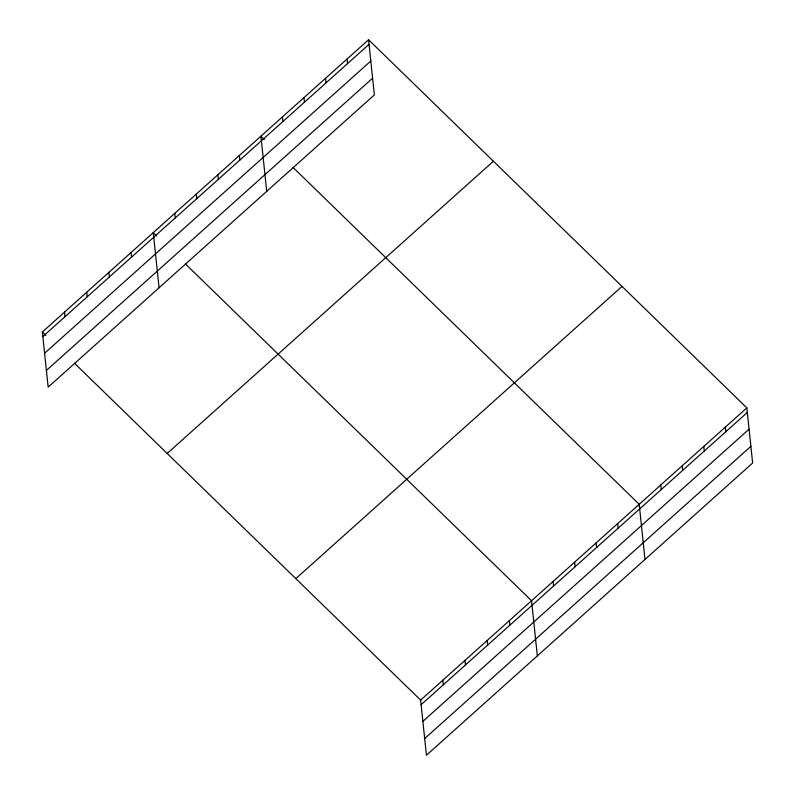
<?xml version="1.0" encoding="UTF-8"?>
<svg xmlns="http://www.w3.org/2000/svg" width="795" height="795" viewBox="0 0 795 795"><rect width="100%" height="100%" fill="white"/><g stroke="black" fill="none" stroke-linecap="round" stroke-linejoin="round"><path stroke-width="1.19" d="M368.572 39.75L374.366 94.893L48.157 387.125L42.364 331.982L368.572 39.75L746.843 407.875L752.636 463.018L426.428 755.25L420.635 700.107L74.432 363.196M42.841 336.563L369.049 44.331M44.6 353.248L370.808 61.016M46.398 370.44L372.607 78.208M167.189 453.468L493.397 161.236M295.81 578.631L622.018 286.399M420.635 700.107L746.843 407.875M421.121 704.688L747.33 412.456M422.87 721.373L749.079 429.141M424.679 738.565L750.887 446.333M264.387 139.562L260.919 136.184L266.713 191.327M292.997 167.397L639.2 504.308L644.993 559.451M156.734 235.996L153.266 232.627L159.07 287.77M185.344 263.841L531.547 600.752L537.341 655.895M42.364 331.982L45.832 335.361M725.318 427.163L725.795 431.745M703.784 446.452L704.271 451.033M682.259 465.741L682.736 470.322M660.725 485.029L661.211 489.611M617.665 523.597L618.152 528.178M596.141 542.886L596.618 547.467M574.606 562.174L575.083 566.756M553.072 581.463L553.558 586.044M509.366 620.617L509.843 625.208M487.186 640.492L487.663 645.073M464.996 660.367L465.482 664.948M442.815 680.232L443.302 684.823M347.037 59.039L347.524 63.62M325.513 78.327L325.99 82.909M303.978 97.616L304.465 102.197M282.454 116.895L282.931 121.486M239.394 155.472L239.871 160.053M217.86 174.761L218.347 179.342M196.335 194.05L196.812 198.631M174.801 213.338L175.278 217.919M131.086 252.492L131.573 257.073M108.905 272.367L109.392 276.948M86.725 292.242L87.202 296.823M64.544 312.107L65.021 316.698"/></g></svg>
